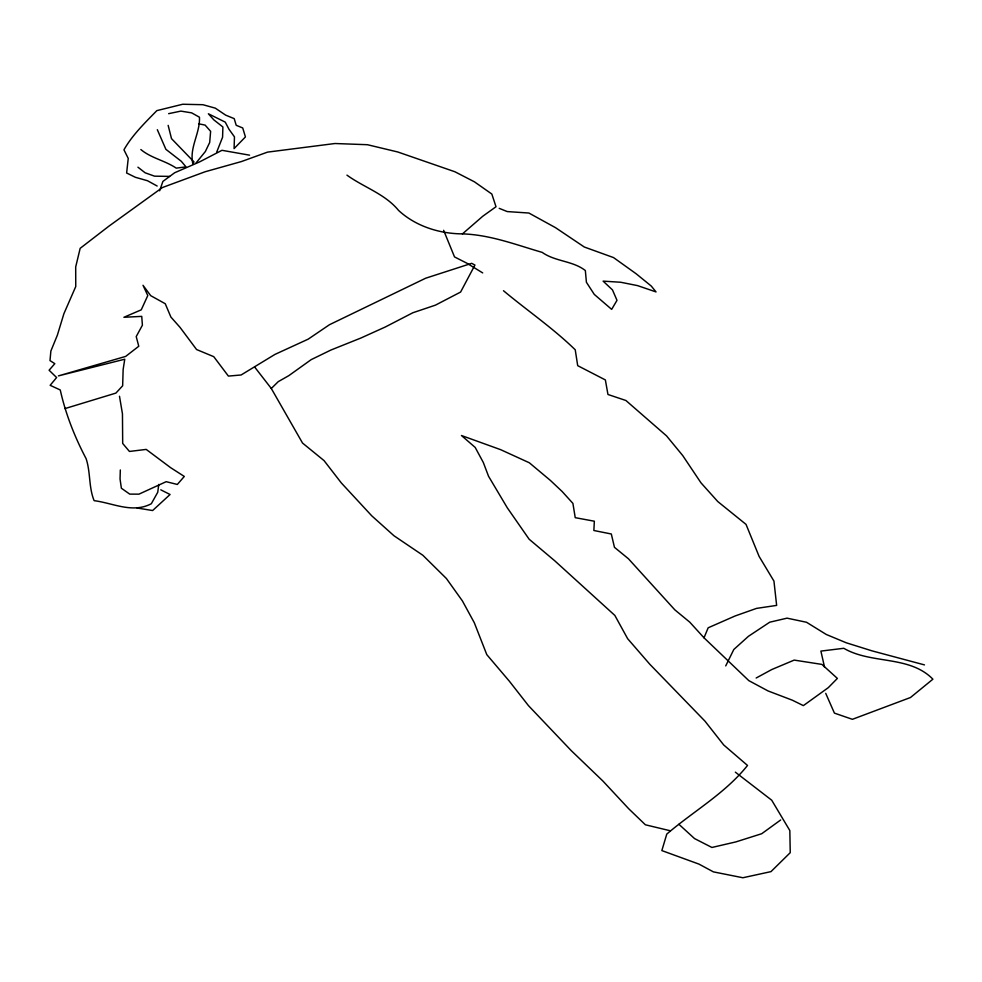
<?xml version="1.0" encoding="UTF-8"?>
<svg xmlns="http://www.w3.org/2000/svg" width="982" height="982" viewBox="0 0 982 982"><rect width="100%" height="100%" fill="white"/><g stroke="black" fill="none" stroke-linecap="round" stroke-linejoin="round"><path stroke-width="1.47" d="M120.32 469.961L120.049 478.995L121.375 488.226L129.722 494.118L138.953 494.155L166.191 481.683L177.325 484.457L184.297 476.442L170.659 467.69L146.195 449.412L129.44 451.45L122.689 443.459L122.455 413.864L119.497 396.262M158.765 484.421L157.746 492.252L151.326 503.729C132.521 513.672 113.2 503.115 94.125 500.66C88.601 487.17 90.675 472.342 86.097 458.631C74.693 436.965 65.573 413.888 60.258 389.964L50.156 385.312L56.612 377.542L49.1 370.226L54.808 363.671L49.996 360.59L50.868 351.053L57.349 335.218L63.904 313.7L75.749 286.56L75.7 266.908L80.168 248.336L108.707 226.314L162.435 187.525L205.103 171.764L241.474 161.539L267.521 152.124L334.972 143.519L367.428 144.71L397.796 151.989L454.912 171.764L474.441 181.83L491.835 194.043L496.008 206.748L482.825 216.2L462.461 233.876C439.42 233.753 415.619 226.216 398.545 210.406C385.079 193.933 363.843 187.366 346.953 175.14M216.715 152.087L222.583 137.222L222.889 126.973L213.855 119.89L208.368 113.777L225.259 122.136L228.966 129.231L234.465 136.854L234.084 148.601L245.426 136.928L242.726 127.967L236.196 125.279L234.219 118.65L225.639 115.127L215.316 108.155L202.906 104.706L182.726 104.252L156.85 110.622C145.078 122.676 132.214 135.148 123.953 149.816L128.237 158.409L126.629 173.004L135.356 177.288L147.484 180.725L157.157 186.028M159.649 190.79L162.889 181.425L174.661 172.746L199.456 161.969L221.957 150.307L249.563 155.168M756.165 678.01L771.766 669.54L794.192 660.1L821.897 664.397L837.376 678.415L828.292 687.658L803.374 705.616L792.388 700.215L768.059 690.947L748.812 680.624L704.02 637.821L708.157 627.805L735.137 615.96L756.545 608.386L776.639 605.403L773.951 581.111L759.098 556.389L746.025 524.388L717.781 501.557L700.988 482.849L682.76 455.611L666.545 435.885L625.902 400.496L607.956 394.482L605.366 379.936L577.698 365.66L575.231 349.788C552.927 328.074 527.273 310.582 503.496 290.733M725.723 665.906L733.812 649.483L748.468 636.287L769.741 622.195L787.061 618.157L806.529 622.269L826.292 634.482L846.275 642.793L872.176 650.906L924.479 664.9M196.142 162.852L205.361 151.51L209.682 142.513L210.627 131.343L205.128 125.119L198.597 123.769M704.02 637.821L689.794 622.183L674.83 609.847L628.443 558.77L614.462 547.33L611.307 533.987L593.865 530.501L594.343 521.209L575.231 517.674L572.911 503.398L562.158 491.516L550.374 480.407L529.335 462.78L500.648 449.67L461.454 435.517L475.19 447.424L483.316 462.485L488.533 476.245L507.277 507.78L529.138 539.216L554.94 560.967L614.855 615.432L627.658 638.705L649.802 664.249L704.966 721.132L723.734 744.982L747.511 765.444C725.219 793.382 693.538 811.169 666.778 834.086L661.843 850.584L698.975 864.111L713.398 871.869L742.895 877.748L770.98 871.623L790.24 852.671L789.835 830.563L771.717 800.207L735.346 772.159M670.092 830.723L645.395 824.794L628.726 808.763L602.862 780.997L571.279 750.665L528.451 705.628L509.363 681.213L486.79 654.638L474.306 622.748L462.412 600.935L446.405 578.521L422.861 555.272L393.954 535.742L371.724 515.795L341.306 482.923L324.035 460.595L302.53 443.054L271.302 388.491L278.237 381.654L288.831 375.64L311.208 359.621L330.946 350.022L360.86 338.041L385.275 327.006L412.845 312.755L435.443 305.144L460.607 292.059L474.932 265.054L471.679 263.336L425.672 278.213L329.498 324.698L308.164 339.171L274.985 354.392L241.118 374.977L228.401 376.094L213.757 356.675L196.572 349.531L180.037 327.374L170.88 317.039L165.258 303.733L150.7 295.656L143.004 285.283L147.791 295.545L141.248 309.833L123.904 317.284L141.739 316.376L142.402 325.202L136.216 336.58L138.769 346.253L125.684 356.405L58.417 375.897L124.751 359.216L123.143 369.478L122.652 385.791L115.901 393.095L64.898 408.61M780.678 819.97L761.713 833.718L735.874 841.905L711.925 847.466L694.532 838.567L678.93 824.315M168.622 113.666L180.86 111.113L191.637 112.856L199.469 117.226C200.205 133.282 189.158 147.595 192.816 163.736L193.982 161.907L171.506 138.634L168.155 125.377M169.567 176.392L154.567 176.171L145.127 172.795L137.934 167.185M462.461 233.876C490.3 234.772 515.795 244.727 542.174 252.374C555.272 261.666 572.85 260.733 585.346 270.541L586.414 282.276L594.282 294.404L611.663 309.367L616.991 300.332L612.473 289.899L603.12 281.134L620.698 282.251L637.539 285.615L656.037 291.924L651.275 286.069L636.115 273.745L613.529 257.579L584.29 247.01L555.505 227.664L528.893 213.033L507.215 211.572L499.212 208.344M137.038 507.989L152.627 510.542L170.07 494.498L160.79 489.834M482.702 272.91L466.88 263.201L454.531 256.928L443.631 230.304M140.843 149.534C151.142 158.188 164.964 160.508 176.244 168.131L186.003 166.879L181.302 161.294L165.884 149.325L157.329 129.698M254.964 367.428L271.302 388.491M825.727 693.341L834.418 713.116L852.401 719.315L910.474 697.515L932.9 679.188C909.32 655.117 871.439 664.446 843.784 648.292L820.891 651.091L824.536 667.134"/></g></svg>
